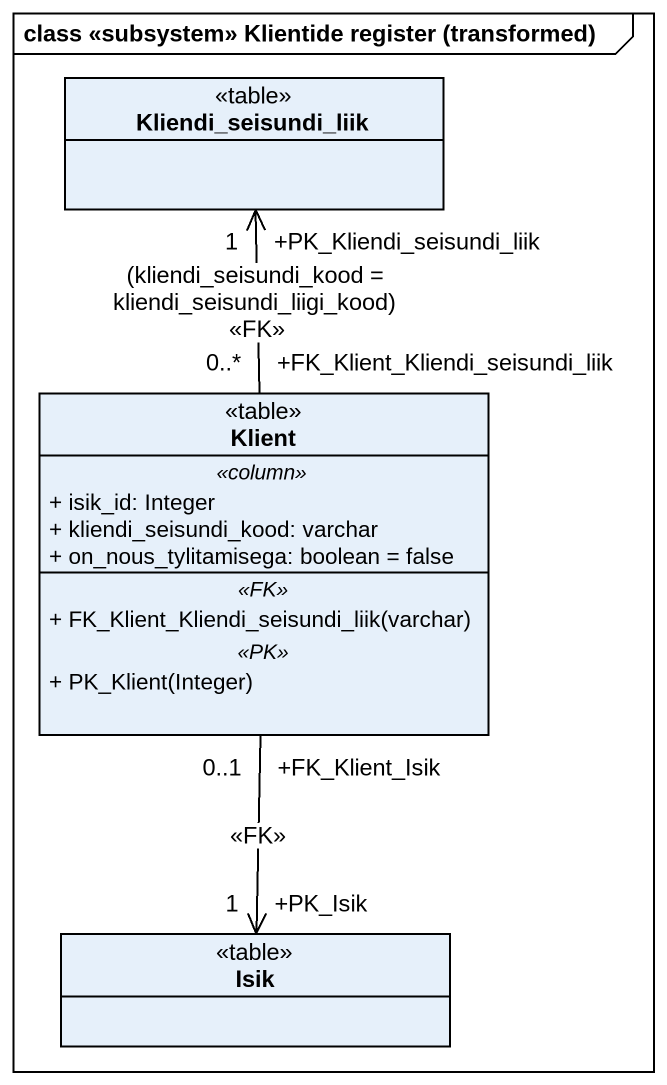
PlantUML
@startuml
mainframe class <<subsystem>> Klientide register (transformed)
hide circle
hide empty members
skinparam classAttributeIconSize 0
class Kliendi_seisundi_liik <<table>>
class Klient <<table>> {
  .. <<column>> ..
  + isik_id: Integer
  + kliendi_seisundi_kood: varchar
  + on_nous_tylitamisega: boolean = false
  .. <<FK>> ..
  + FK_Klient_Kliendi_seisundi_liik(varchar)
  .. <<PK>> ..
  + PK_Klient(Integer)
}
class Isik <<table>>
Klient "+FK_Klient_Kliendi_seisundi_liik\n0..*" -up-> "+PK_Kliendi_seisundi_liik\n1" Kliendi_seisundi_liik : (kliendi_seisundi_kood = kliendi_seisundi_liigi_kood)\n<<FK>>
Klient "+FK_Klient_Isik\n0..1" --> "+PK_Isik\n1" Isik : <<FK>>
@enduml
